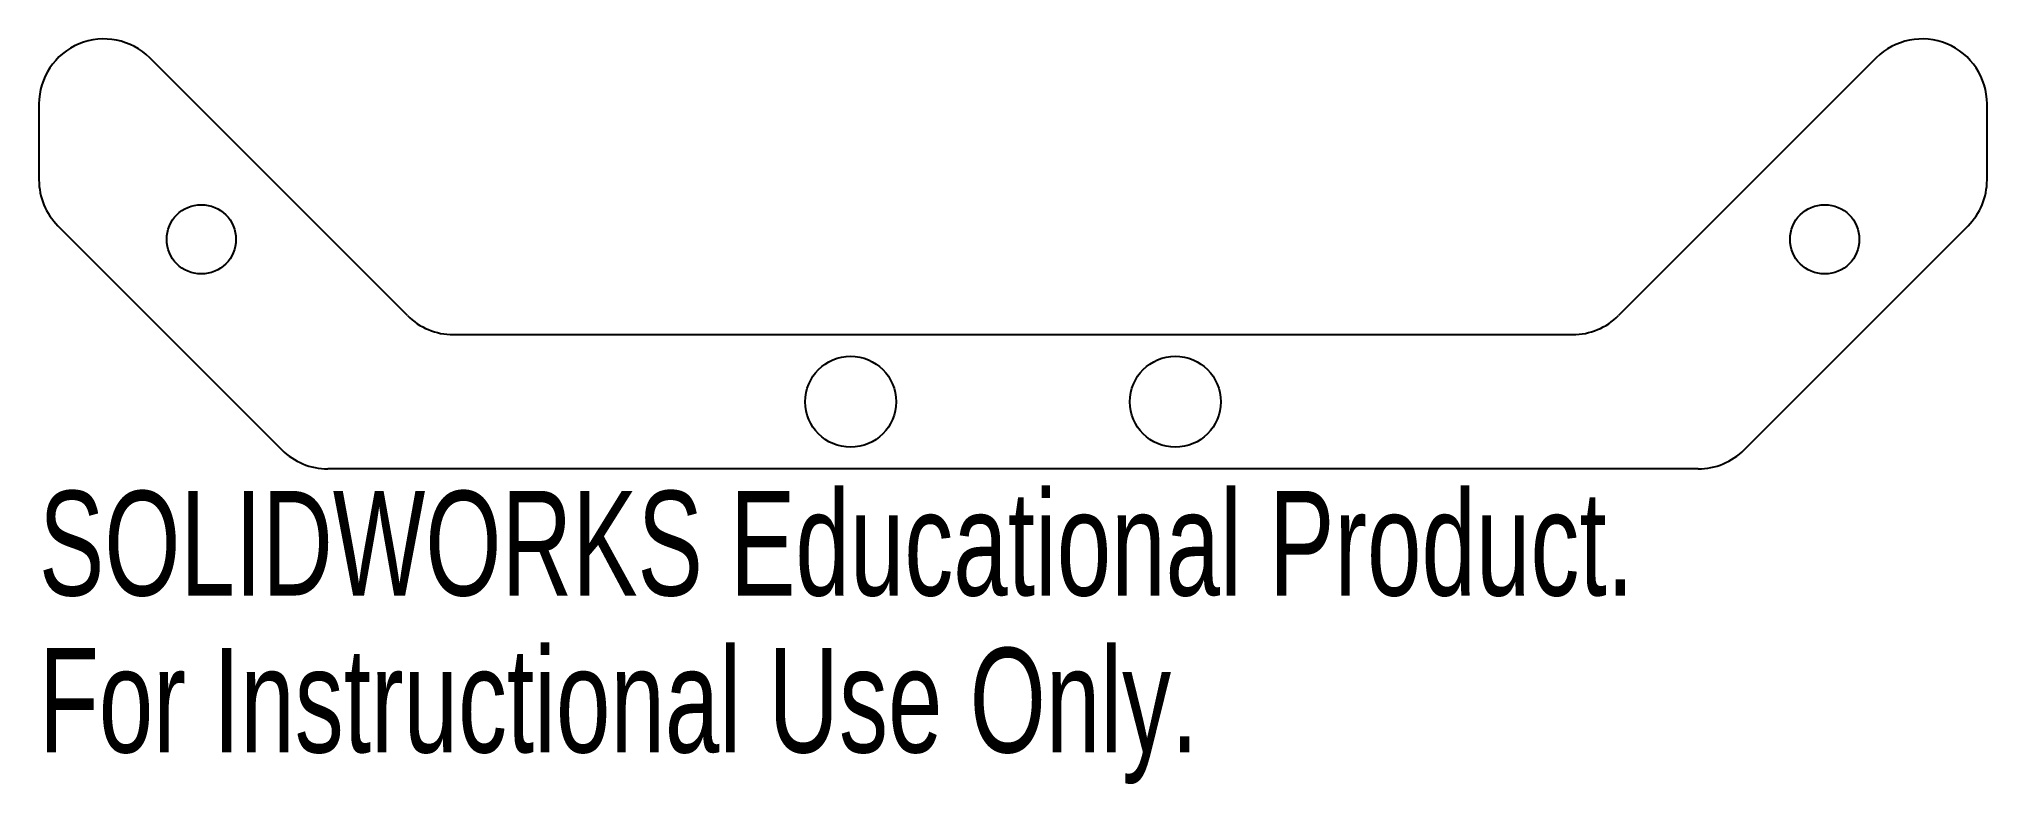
# Model space of a CAD drawing. Header units: millimetres. Extents: x 0 to 90, y -26.7 to 7.8.
import ezdxf

# ---------------------------------------------------------------- set-up
doc = ezdxf.new("R2010")
doc.units = ezdxf.units.MM
doc.styles.add('SLDTEXTSTYLE0', font='TXT', dxfattribs={"width": 0.7})

msp = doc.modelspace()

# ---------------------------------------------------------------- linework, layer by layer
at = {"color": 7, "linetype": 'Continuous', "lineweight": 25}
for p, q in [((17.021, -5.021), (5.121, 6.879)), ((84.879, 6.879), (72.979, -5.021)), ((0, 4.757), (0, 1.243)), ((90, 1.243), (90, 4.757)), ((0.879, -0.879), (11.221, -11.221)), ((78.779, -11.221), (89.121, -0.879)), ((19.143, -5.9), (70.857, -5.9)), ((76.657, -12.1), (13.343, -12.1))]:
    msp.add_line(p, q, dxfattribs=at)
for centre, radius in [((7.5, -1.5), 1.6), ((82.5, -1.5), 1.6), ((37.5, -9), 2.1), ((52.5, -9), 2.1)]:
    msp.add_circle(centre, radius, dxfattribs=at)
for centre, start, end in [((3, 4.757), 45, 180), ((87, 4.757), 0, 135), ((3, 1.243), 180, 225), ((87, 1.243), 315, 0), ((19.143, -2.9), 225, 270), ((70.857, -2.9), 270, 315), ((13.343, -9.1), 225, 270), ((76.657, -9.1), 270, 315)]:
    msp.add_arc(centre, 3, start, end, dxfattribs=at)

# ---------------------------------------------------------------- texts
at = {"color": 7, "linetype": 'Continuous', "char_height": 4.83362, "attachment_point": 1, "style": 'SLDTEXTSTYLE0'}
for s, insert in [('SOLIDWORKS Educational Product.', (0, -13.12)), ('For Instructional Use Only.', (0, -20.37))]:
    msp.add_mtext(s, dxfattribs=dict(at, insert=insert))

doc.saveas('drawing.dxf')
